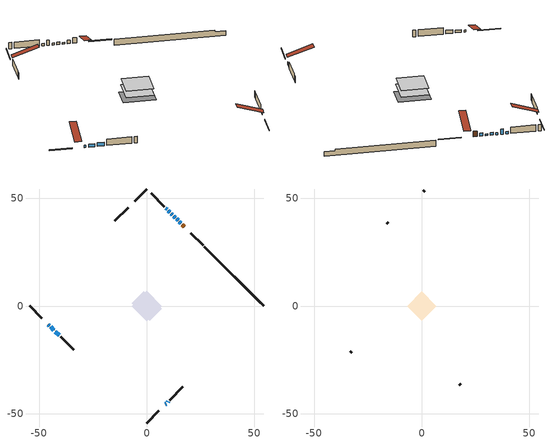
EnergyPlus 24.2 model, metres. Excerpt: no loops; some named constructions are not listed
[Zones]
conditioned space
 floor adiabatic (AdiabaticFloorConstruction): -6.99,0 0,6.99 6.99,0 0,-6.99 z0.77
 floor foundation (Slab1 construction): -6.9,1.29 -1.29,6.9 6.9,-1.29 1.29,-6.9 z-1.52
 wall outside (RimJoist1 construction): 0,-54.41 5.65,-48.75 / -54.41,0 -48.75,-5.65 / 0,54.41 -5.65,48.75 / 26.16,28.24 20.51,33.9 z0.77:1.07
 wall outside (AdiabaticWallConstruction 1): 17.45,36.95 16.52,37.88 z0.77:2.8
 wall outside (AdiabaticWallConstruction): 8.71,-45.7 9.04,-45.37 / 15.87,38.54 15.22,39.19 / 9.69,-44.71 10.02,-44.39 z0.77:1.99; 14.56,39.84 13.91,40.49 z0.77:1.38; -45.7,-8.71 -45.3,-9.1 z0.77:1.59; -44.65,-9.76 -43.14,-11.27 z0.77:1.84; -42.48,-11.92 -40.76,-13.65 z0.77:2.17; 13.26,41.15 12.57,41.83 z0.77:1.74; 11.92,42.49 11.41,42.99 z0.77:1.48; 10.76,43.65 10.11,44.29 z0.77:2.73; 9.46,44.95 8.84,45.56 z0.77:1.63
 wall outside (Wall1 construction): 10.67,-43.73 16.83,-37.58 / -40.1,-14.31 -33.95,-20.46 / -8.71,45.7 -14.86,39.54 / 8.19,46.22 2.03,52.37 z0.77:3.21
 wall foundation (FoundationWall1 construction): 26.82,27.59,-1.52 26.82,27.59,0.77 51.65,2.76,0.77 51.65,2.76,0.2 54.41,0,0.2 54.41,0,-1.52
 window (WindowConstruction 6): 8.71,-45.7 9.04,-45.37 z0.77:1.99
 window (WindowConstruction 8): 15.86,38.54 15.22,39.19 z0.77:1.99
 window (WindowConstruction 9): 14.56,39.84 13.91,40.49 z0.77:1.38
 window (WindowConstruction 10): 9.69,-44.71 10.02,-44.39 z0.77:1.99
 window (WindowConstruction 7): -45.7,-8.71 -45.3,-9.1 z0.77:1.58
 window (WindowConstruction): -44.65,-9.76 -43.14,-11.27 z0.77:1.84
 window (WindowConstruction 1): -42.48,-11.92 -40.76,-13.65 z0.77:2.17
 window (WindowConstruction 2): 13.26,41.15 12.57,41.83 z0.77:1.74
 window (WindowConstruction 3): 11.92,42.49 11.41,42.99 z0.77:1.48
 window (WindowConstruction 4): 10.76,43.65 10.11,44.29 z0.77:2.73
 window (WindowConstruction 5): 9.45,44.95 8.84,45.56 z0.77:1.63
 door (Door): 17.45,36.95 16.52,37.88 z0.77:2.8
 ceiling adiabatic (AdiabaticFloorConstruction): 0,-6.99 6.99,0 0,6.99 -6.99,0 z0.77
attic - vented
 floor to conditioned space (Floor1 construction Reversed): -6.77,0 0,6.77 6.77,0 0,-6.77 z3.21
 wall outside (Wall2 construction): 17.48,-36.92 18.2,-36.2 / -33.29,-21.12 -32.57,-21.84 / -15.52,38.89 -16.24,38.17 / 1.38,53.03 0.66,53.75 z0.77:3.21
 roof outside (Roof1 construction): 8.05,-46.35,3.21 1.45,-39.76,6.32 -0.29,-41.5,6.32 6.31,-48.09,3.21; -46.35,-8.05,3.21 -39.76,-1.45,6.32 -41.5,0.29,6.32 -48.09,-6.31,3.21; -8.05,46.35,3.21 -1.45,39.76,6.32 0.29,41.5,6.32 -6.31,48.09,3.21; 18.11,36.3,3.21 11.51,29.7,6.32 13.25,27.96,6.32 19.85,34.56,3.21
[Material] Roughness=Rough; Thermal Absorptance=0.9
Name | Thickness {m} | Conductivity {W/m-K} | Density {kg/m3} | Specific Heat {J/kg-K} | Solar Absorptance | Visible Absorptance
ceiling loosefill ins | 0.0846667 | 0.0480833 | 16.02 | 1046.75 | 0.7 | 0.7
ceiling stud and cavity | 0.1397 | 0.0862361 | 65.682 | 1177.47 | 0.7 | 0.7
gypsum board | 0.0127 | 0.160291 | 801 | 837.4 | 0.6 | 0.6
[Construction]
Floor1 construction: ceiling loosefill ins, ceiling stud and cavity, gypsum board
[Schedule:Day:Interval]
interior lighting schedule day 1: No, 01:00, 0.100909, 04:00, 0.0840909, 05:00, 0.0925, 06:00, 0.151364, 07:00, 0.252273, 08:00, 0.319545, 10:00, 0.344773, 11:00, 0.327955, 12:00, 0.311136, 13:00, 0.302727, 14:00, 0.294318, 15:00, 0.311136, 16:00, 0.344773, 17:00, 0.420455, 18:00, 0.546591, 19:00, 0.723182, 20:00, 0.891364, 21:00, 0.925, 22:00, 0.664318, 23:00, 0.336364, 24:00, 0.151364
interior lighting schedule day 2: No, 01:00, 0.0927273, 04:00, 0.0772727, 05:00, 0.085, 06:00, 0.139091, 07:00, 0.231818, 08:00, 0.293636, 10:00, 0.316818, 11:00, 0.301364, 12:00, 0.285909, 13:00, 0.278182, 14:00, 0.270455, 15:00, 0.285909, 16:00, 0.316818, 17:00, 0.386364, 18:00, 0.502273, 19:00, 0.664545, 20:00, 0.819091, 21:00, 0.85, 22:00, 0.610455, 23:00, 0.309091, 24:00, 0.139091
interior lighting schedule day 3: No, 01:00, 0.0845455, 04:00, 0.0704545, 05:00, 0.0775, 06:00, 0.126818, 07:00, 0.211364, 08:00, 0.267727, 10:00, 0.288864, 11:00, 0.274773, 12:00, 0.260682, 13:00, 0.253636, 14:00, 0.246591, 15:00, 0.260682, 16:00, 0.288864, 17:00, 0.352273, 18:00, 0.457955, 19:00, 0.605909, 20:00, 0.746818, 21:00, 0.775, 22:00, 0.556591, 23:00, 0.281818, 24:00, 0.126818
interior lighting schedule day 4: No, 01:00, 0.0763636, 04:00, 0.0636364, 05:00, 0.07, 06:00, 0.114545, 07:00, 0.190909, 08:00, 0.241818, 10:00, 0.260909, 11:00, 0.248182, 12:00, 0.235455, 13:00, 0.229091, 14:00, 0.222727, 15:00, 0.235455, 16:00, 0.260909, 17:00, 0.318182, 18:00, 0.413636, 19:00, 0.547273, 20:00, 0.674545, 21:00, 0.7, 22:00, 0.502727, 23:00, 0.254545, 24:00, 0.114545
interior lighting schedule day 5: No, 01:00, 0.0727273, 04:00, 0.0606061, 05:00, 0.0666667, 06:00, 0.109091, 07:00, 0.181818, 08:00, 0.230303, 10:00, 0.248485, 11:00, 0.236364, 12:00, 0.224242, 13:00, 0.218182, 14:00, 0.212121, 15:00, 0.224242, 16:00, 0.248485, 17:00, 0.30303, 18:00, 0.393939, 19:00, 0.521212, 20:00, 0.642424, 21:00, 0.666667, 22:00, 0.478788, 23:00, 0.242424, 24:00, 0.109091
interior lighting schedule day 6: No, 01:00, 0.0745455, 04:00, 0.0621212, 05:00, 0.0683333, 06:00, 0.111818, 07:00, 0.186364, 08:00, 0.236061, 10:00, 0.254697, 11:00, 0.242273, 12:00, 0.229848, 13:00, 0.223636, 14:00, 0.217424, 15:00, 0.229848, 16:00, 0.254697, 17:00, 0.310606, 18:00, 0.403788, 19:00, 0.534242, 20:00, 0.658485, 21:00, 0.683333, 22:00, 0.490758, 23:00, 0.248485, 24:00, 0.111818
interior lighting schedule day 7: No, 01:00, 0.08, 04:00, 0.0666667, 05:00, 0.0733333, 06:00, 0.12, 07:00, 0.2, 08:00, 0.253333, 10:00, 0.273333, 11:00, 0.26, 12:00, 0.246667, 13:00, 0.24, 14:00, 0.233333, 15:00, 0.246667, 16:00, 0.273333, 17:00, 0.333333, 18:00, 0.433333, 19:00, 0.573333, 20:00, 0.706667, 21:00, 0.733333, 22:00, 0.526667, 23:00, 0.266667, 24:00, 0.12
interior lighting schedule day 8: No, 01:00, 0.0890909, 04:00, 0.0742424, 05:00, 0.0816667, 06:00, 0.133636, 07:00, 0.222727, 08:00, 0.282121, 10:00, 0.304394, 11:00, 0.289545, 12:00, 0.274697, 13:00, 0.267273, 14:00, 0.259848, 15:00, 0.274697, 16:00, 0.304394, 17:00, 0.371212, 18:00, 0.482576, 19:00, 0.638485, 20:00, 0.78697, 21:00, 0.816667, 22:00, 0.586515, 23:00, 0.29697, 24:00, 0.133636
interior lighting schedule day 9: No, 01:00, 0.0972727, 04:00, 0.0810606, 05:00, 0.0891667, 06:00, 0.145909, 07:00, 0.243182, 08:00, 0.30803, 10:00, 0.332348, 11:00, 0.316136, 12:00, 0.299924, 13:00, 0.291818, 14:00, 0.283712, 15:00, 0.299924, 16:00, 0.332348, 17:00, 0.405303, 18:00, 0.526894, 19:00, 0.697121, 20:00, 0.859242, 21:00, 0.891667, 22:00, 0.640379, 23:00, 0.324242, 24:00, 0.145909
interior lighting schedule day 10: No, 01:00, 0.105455, 04:00, 0.0878788, 05:00, 0.0966667, 06:00, 0.158182, 07:00, 0.263636, 08:00, 0.333939, 10:00, 0.360303, 11:00, 0.342727, 12:00, 0.325152, 13:00, 0.316364, 14:00, 0.307576, 15:00, 0.325152, 16:00, 0.360303, 17:00, 0.439394, 18:00, 0.571212, 19:00, 0.755758, 20:00, 0.931515, 21:00, 0.966667, 22:00, 0.694242, 23:00, 0.351515, 24:00, 0.158182
interior lighting schedule day 11: No, 01:00, 0.109091, 04:00, 0.0909091, 05:00, 0.1, 06:00, 0.163636, 07:00, 0.272727, 08:00, 0.345455, 10:00, 0.372727, 11:00, 0.354545, 12:00, 0.336364, 13:00, 0.327273, 14:00, 0.318182, 15:00, 0.336364, 16:00, 0.372727, 17:00, 0.454545, 18:00, 0.590909, 19:00, 0.781818, 20:00, 0.963636, 21:00, 1, 22:00, 0.718182, 23:00, 0.363636, 24:00, 0.163636
occupants schedule day: No, 05:00, 0.426829, 06:00, 0.719512, 07:00, 1, 08:00, 0.670732, 09:00, 0.329268, 14:00, 0.170732, 15:00, 0.231707, 16:00, 0.329268, 17:00, 0.5, 18:00, 0.670732, 19:00, 0.829268, 21:00, 1, 22:00, 0.853659, 23:00, 0.646341, 24:00, 0.426829
occupants schedule default day; clothes dryer schedule default day; cooking range schedule default day; misc plug loads schedule default day; general water use schedule default day; exterior lighting schedule default day: No, 24:00, 0
clothes dryer schedule day: No, 01:00, 0.123457, 02:00, 0.0740741, 03:00, 0.0493827, 04:00, 0.0246914, 05:00, 0.0493827, 06:00, 0.0740741, 07:00, 0.197531, 08:00, 0.395062, 09:00, 0.592593, 10:00, 0.839506, 11:00, 0.962963, 12:00, 1, 13:00, 0.91358, 14:00, 0.82716, 15:00, 0.716049, 16:00, 0.753086, 17:00, 0.679012, 18:00, 0.666667, 20:00, 0.62963, 21:00, 0.641975, 22:00, 0.666667, 23:00, 0.54321, 24:00, 0.296296
cooking range schedule day: No, 05:00, 0.0597015, 06:00, 0.11194, 07:00, 0.171642, 08:00, 0.291045, 11:00, 0.343284, 12:00, 0.402985, 13:00, 0.462687, 14:00, 0.343284, 15:00, 0.291045, 16:00, 0.402985, 17:00, 0.567164, 18:00, 1, 19:00, 0.850746, 20:00, 0.432836, 21:00, 0.291045, 22:00, 0.231343, 23:00, 0.171642, 24:00, 0.11194
misc plug loads schedule day: No, 06:00, 0.705882, 07:00, 0.745098, 08:00, 0.803922, 15:00, 0.823529, 16:00, 0.862745, 17:00, 0.921569, 18:00, 0.980392, 19:00, 1, 20:00, 0.980392, 21:00, 0.941176, 22:00, 0.862745, 23:00, 0.784314, 24:00, 0.72549
general water use schedule day: No, 01:00, 0.315068, 03:00, 0.287671, 04:00, 0.342466, 05:00, 0.369863, 06:00, 0.520548, 07:00, 0.60274, 08:00, 0.534247, 10:00, 0.506849, 11:00, 0.465753, 14:00, 0.479452, 15:00, 0.534247, 16:00, 0.589041, 17:00, 0.69863, 18:00, 0.876712, 19:00, 0.890411, 20:00, 0.986301, 21:00, 1, 22:00, 0.863014, 23:00, 0.616438, 24:00, 0.465753
exterior lighting schedule day: No, 01:00, 0.566667, 03:00, 0.524167, 05:00, 0.495833, 06:00, 0.5525, 07:00, 0.623333, 08:00, 0.580833, 09:00, 0.439167, 10:00, 0.354167, 12:00, 0.34, 13:00, 0.354167, 14:00, 0.396667, 15:00, 0.425, 16:00, 0.495833, 17:00, 0.623333, 18:00, 0.793333, 19:00, 0.906667, 20:00, 0.963333, 21:00, 0.991667, 22:00, 0.920833, 23:00, 0.793333, 24:00, 0.665833
exterior lighting schedule day 1: No, 01:00, 0.528571, 03:00, 0.488929, 05:00, 0.4625, 06:00, 0.515357, 07:00, 0.581429, 08:00, 0.541786, 09:00, 0.409643, 10:00, 0.330357, 12:00, 0.317143, 13:00, 0.330357, 14:00, 0.37, 15:00, 0.396429, 16:00, 0.4625, 17:00, 0.581429, 18:00, 0.74, 19:00, 0.845714, 20:00, 0.898571, 21:00, 0.925, 22:00, 0.858929, 23:00, 0.74, 24:00, 0.621071
exterior lighting schedule day 10: No, 01:00, 0.552381, 03:00, 0.510952, 05:00, 0.483333, 06:00, 0.538571, 07:00, 0.607619, 08:00, 0.56619, 09:00, 0.428095, 10:00, 0.345238, 12:00, 0.331429, 13:00, 0.345238, 14:00, 0.386667, 15:00, 0.414286, 16:00, 0.483333, 17:00, 0.607619, 18:00, 0.773333, 19:00, 0.88381, 20:00, 0.939048, 21:00, 0.966667, 22:00, 0.897619, 23:00, 0.773333, 24:00, 0.649048
exterior lighting schedule day 11: No, 01:00, 0.571429, 03:00, 0.528571, 05:00, 0.5, 06:00, 0.557143, 07:00, 0.628571, 08:00, 0.585714, 09:00, 0.442857, 10:00, 0.357143, 12:00, 0.342857, 13:00, 0.357143, 14:00, 0.4, 15:00, 0.428571, 16:00, 0.5, 17:00, 0.628571, 18:00, 0.8, 19:00, 0.914286, 20:00, 0.971429, 21:00, 1, 22:00, 0.928571, 23:00, 0.8, 24:00, 0.671429
exterior lighting schedule day 2: No, 01:00, 0.485714, 03:00, 0.449286, 05:00, 0.425, 06:00, 0.473571, 07:00, 0.534286, 08:00, 0.497857, 09:00, 0.376429, 10:00, 0.303571, 12:00, 0.291429, 13:00, 0.303571, 14:00, 0.34, 15:00, 0.364286, 16:00, 0.425, 17:00, 0.534286, 18:00, 0.68, 19:00, 0.777143, 20:00, 0.825714, 21:00, 0.85, 22:00, 0.789286, 23:00, 0.68, 24:00, 0.570714
exterior lighting schedule day 3: No, 01:00, 0.442857, 03:00, 0.409643, 05:00, 0.3875, 06:00, 0.431786, 07:00, 0.487143, 08:00, 0.453929, 09:00, 0.343214, 10:00, 0.276786, 12:00, 0.265714, 13:00, 0.276786, 14:00, 0.31, 15:00, 0.332143, 16:00, 0.3875, 17:00, 0.487143, 18:00, 0.62, 19:00, 0.708571, 20:00, 0.752857, 21:00, 0.775, 22:00, 0.719643, 23:00, 0.62, 24:00, 0.520357
exterior lighting schedule day 4: No, 01:00, 0.4, 03:00, 0.37, 05:00, 0.35, 06:00, 0.39, 07:00, 0.44, 08:00, 0.41, 09:00, 0.31, 10:00, 0.25, 12:00, 0.24, 13:00, 0.25, 14:00, 0.28, 15:00, 0.3, 16:00, 0.35, 17:00, 0.44, 18:00, 0.56, 19:00, 0.64, 20:00, 0.68, 21:00, 0.7, 22:00, 0.65, 23:00, 0.56, 24:00, 0.47
exterior lighting schedule day 5: No, 01:00, 0.380952, 03:00, 0.352381, 05:00, 0.333333, 06:00, 0.371429, 07:00, 0.419048, 08:00, 0.390476, 09:00, 0.295238, 10:00, 0.238095, 12:00, 0.228571, 13:00, 0.238095, 14:00, 0.266667, 15:00, 0.285714, 16:00, 0.333333, 17:00, 0.419048, 18:00, 0.533333, 19:00, 0.609524, 20:00, 0.647619, 21:00, 0.666667, 22:00, 0.619048, 23:00, 0.533333, 24:00, 0.447619
exterior lighting schedule day 6: No, 01:00, 0.390476, 03:00, 0.36119, 05:00, 0.341667, 06:00, 0.380714, 07:00, 0.429524, 08:00, 0.400238, 09:00, 0.302619, 10:00, 0.244048, 12:00, 0.234286, 13:00, 0.244048, 14:00, 0.273333, 15:00, 0.292857, 16:00, 0.341667, 17:00, 0.429524, 18:00, 0.546667, 19:00, 0.624762, 20:00, 0.66381, 21:00, 0.683333, 22:00, 0.634524, 23:00, 0.546667, 24:00, 0.45881
exterior lighting schedule day 7: No, 01:00, 0.419048, 03:00, 0.387619, 05:00, 0.366667, 06:00, 0.408571, 07:00, 0.460952, 08:00, 0.429524, 09:00, 0.324762, 10:00, 0.261905, 12:00, 0.251429, 13:00, 0.261905, 14:00, 0.293333, 15:00, 0.314286, 16:00, 0.366667, 17:00, 0.460952, 18:00, 0.586667, 19:00, 0.670476, 20:00, 0.712381, 21:00, 0.733333, 22:00, 0.680952, 23:00, 0.586667, 24:00, 0.492381
exterior lighting schedule day 8: No, 01:00, 0.466667, 03:00, 0.431667, 05:00, 0.408333, 06:00, 0.455, 07:00, 0.513333, 08:00, 0.478333, 09:00, 0.361667, 10:00, 0.291667, 12:00, 0.28, 13:00, 0.291667, 14:00, 0.326667, 15:00, 0.35, 16:00, 0.408333, 17:00, 0.513333, 18:00, 0.653333, 19:00, 0.746667, 20:00, 0.793333, 21:00, 0.816667, 22:00, 0.758333, 23:00, 0.653333, 24:00, 0.548333
exterior lighting schedule day 9: No, 01:00, 0.509524, 03:00, 0.47131, 05:00, 0.445833, 06:00, 0.496786, 07:00, 0.560476, 08:00, 0.522262, 09:00, 0.394881, 10:00, 0.318452, 12:00, 0.305714, 13:00, 0.318452, 14:00, 0.356667, 15:00, 0.382143, 16:00, 0.445833, 17:00, 0.560476, 18:00, 0.713333, 19:00, 0.815238, 20:00, 0.86619, 21:00, 0.891667, 22:00, 0.827976, 23:00, 0.713333, 24:00, 0.59869
